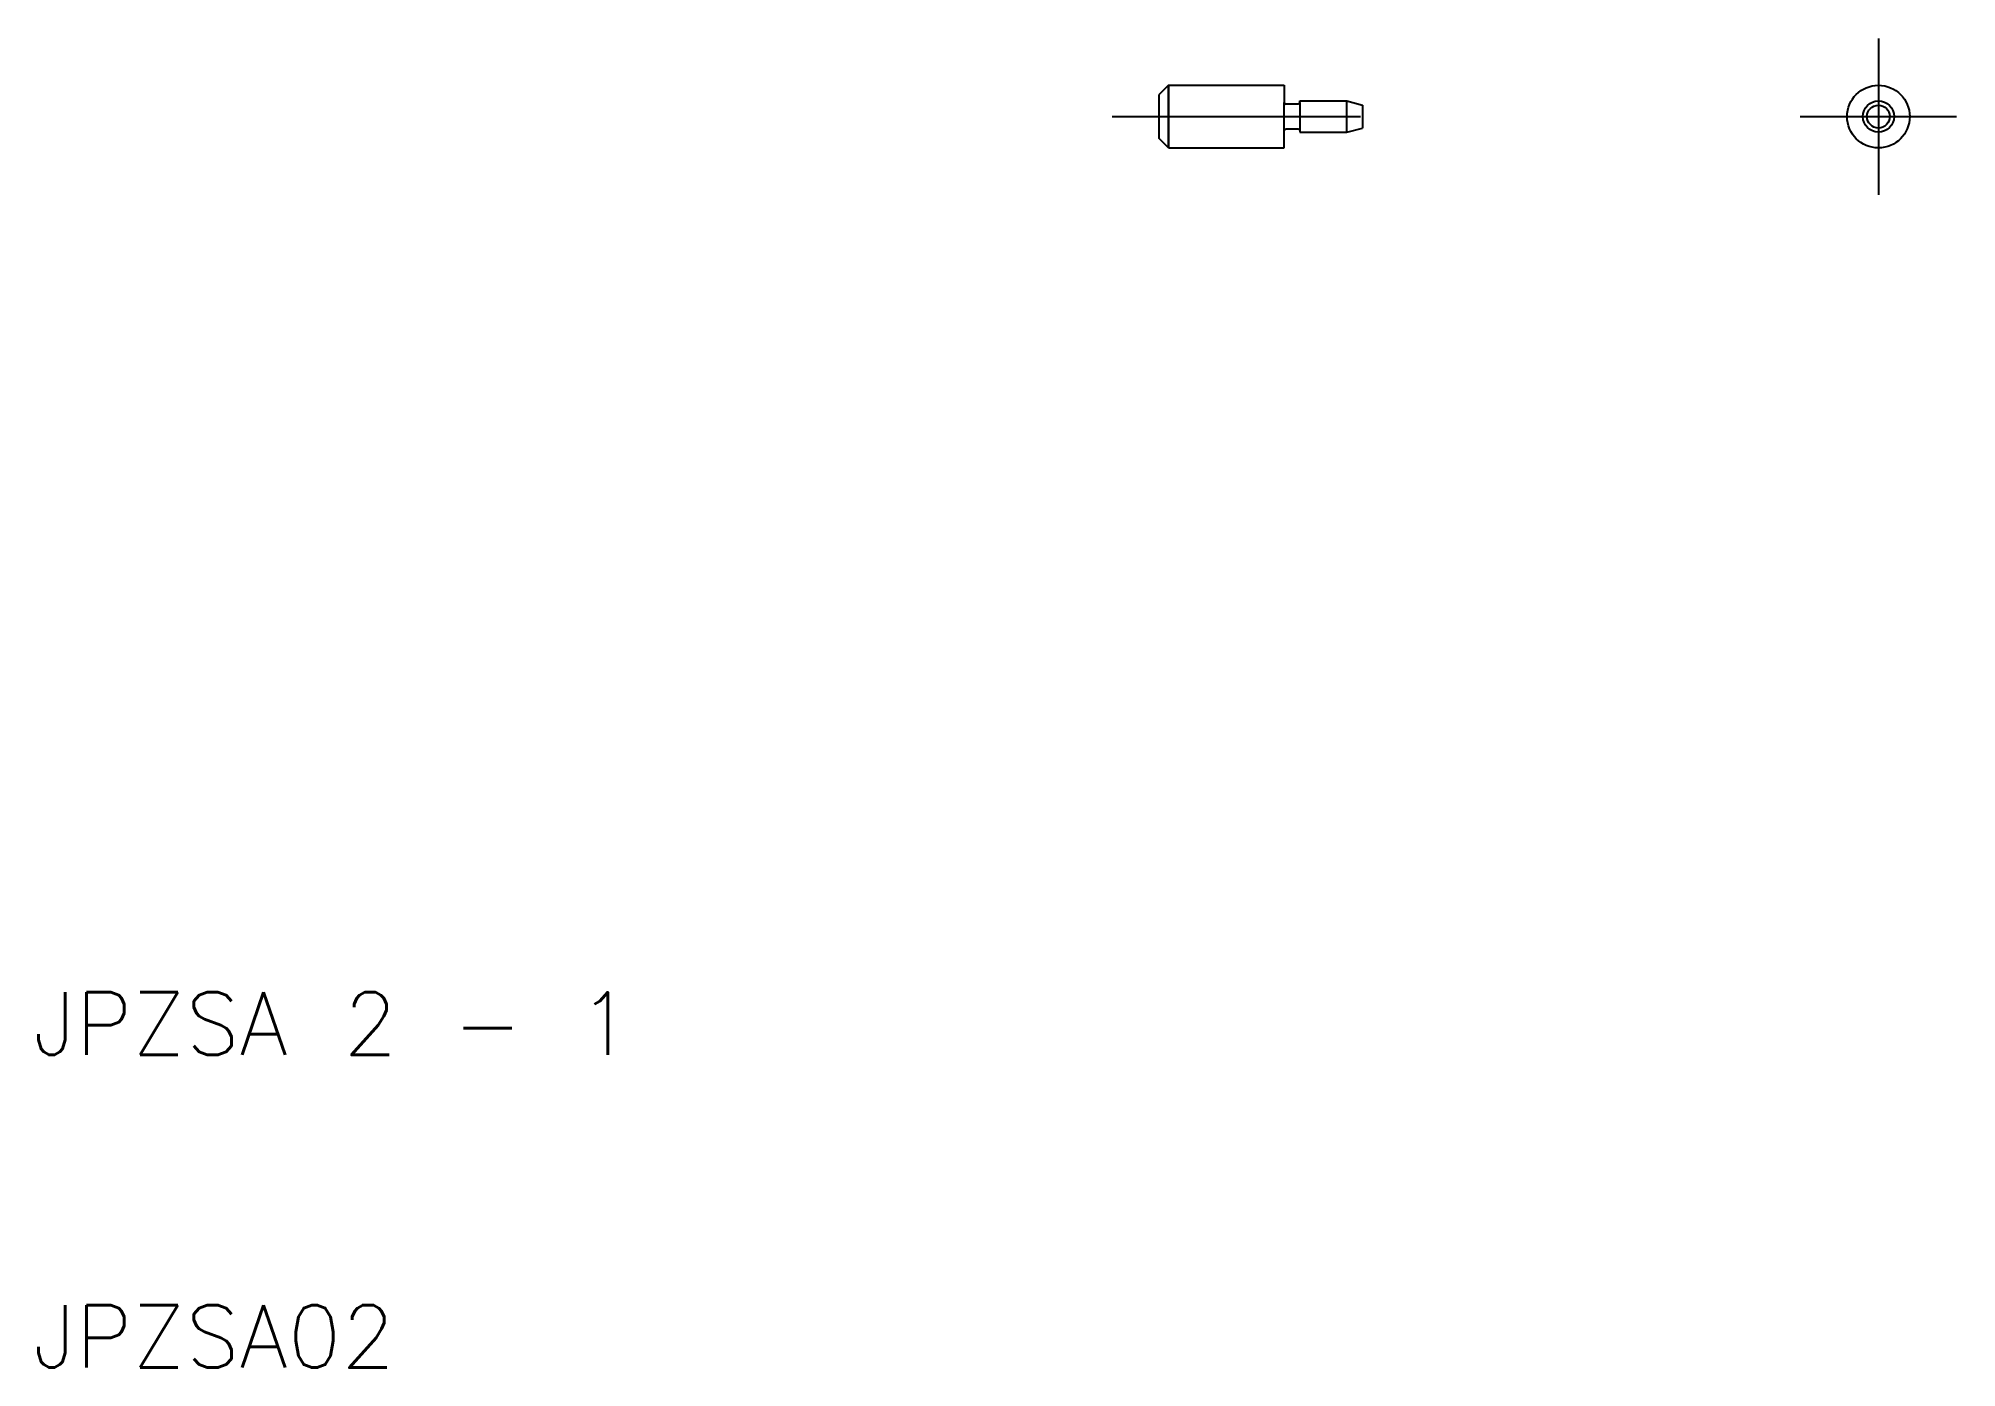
# Model space of a CAD drawing. Extents: x 10.2 to 71.5, y 10 to 52.5.
import ezdxf

# ---------------------------------------------------------------- set-up
doc = ezdxf.new("R2010")
doc.units = 0
doc.header["$LTSCALE"] = 0.25
doc.linetypes.add('CENTER', pattern=[50.8, 31.75, -6.35, 6.35, -6.35])
doc.layers.get('0').update_dxf_attribs({"linetype": 'CONTINUOUS'})
doc.layers.add('CENTER', color=1, linetype='CENTER')
doc.styles.get("Standard").update_dxf_attribs({"font": 'txt.shx', "bigfont": 'extfont.shx'})

msp = doc.modelspace()

# ---------------------------------------------------------------- linework, layer by layer
for p, q in [((46.3, 51), (46, 50.7)), ((46.3, 51), (46.3, 49)), ((46.3, 49), (46.3, 51)), ((46.3, 51), (50, 51)), ((50, 51), (50, 50.45)), ((46, 49.3), (46, 50.7)), ((50, 49.55), (50, 50.45)), ((50.45, 50.4), (50.05, 50.4)), ((50.5, 50.45), (50.5, 50.5)), ((50.5, 50.5), (52, 50.5)), ((50.5, 50.45), (50.5, 50.5)), ((50.5, 50.45), (50.5, 49.55)), ((52, 49.5), (52, 50.5)), ((52, 50.5), (52.5, 50.366)), ((52.5, 50.366), (52.5, 49.634)), ((46.3, 49), (46, 49.3)), ((50, 49), (50, 49.55)), ((50.45, 49.6), (50.05, 49.6)), ((50.5, 49.55), (50.5, 49.5)), ((50.5, 49.5), (52, 49.5)), ((52, 49.5), (52.5, 49.634)), ((46.3, 49), (50, 49))]:
    msp.add_line(p, q)
for radius in [1, 0.5, 0.366]:
    msp.add_circle((69, 50), radius)
for centre, start, end in [((50.05, 50.45), 180, 270), ((50.45, 50.45), 270, 0), ((50.05, 49.55), 90, 180), ((50.45, 49.55), 0, 90)]:
    msp.add_arc(centre, 0.05, start, end)
at = {"layer": 'CENTER', "color": 1, "linetype": 'CENTER'}
for p, q in [((69, 52.5), (69, 47.5)), ((44.5, 50), (54, 50)), ((66.5, 50), (71.5, 50))]:
    msp.add_line(p, q, dxfattribs=at)

# ---------------------------------------------------------------- texts
for s, p in [('JPZSA 2 - 1', (10, 20)), ('JPZSA02', (10, 10))]:
    msp.add_text(s, height=2).set_placement(p)

doc.saveas('drawing.dxf')
